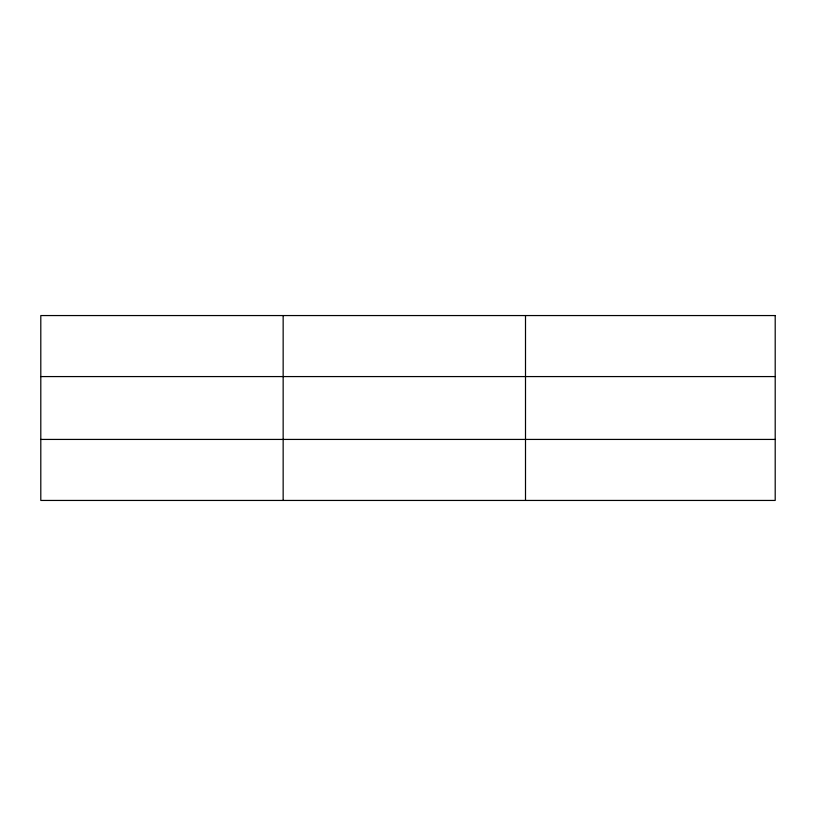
<?xml version="1.0" encoding="UTF-8"?>
<svg xmlns="http://www.w3.org/2000/svg" width="816" height="816" viewBox="0 0 816 816"><rect width="100%" height="100%" fill="white"/><g stroke="black" fill="none" stroke-linecap="round" stroke-linejoin="round"><path stroke-width="1.22" d="M283.152 500.443L283.152 315.557M525.504 500.443L525.504 315.557M40.8 376.574L775.2 376.574M40.8 439.426L775.2 439.426M775.2 315.557L775.2 500.443L40.8 500.443L40.8 315.557L775.2 315.557"/></g></svg>
